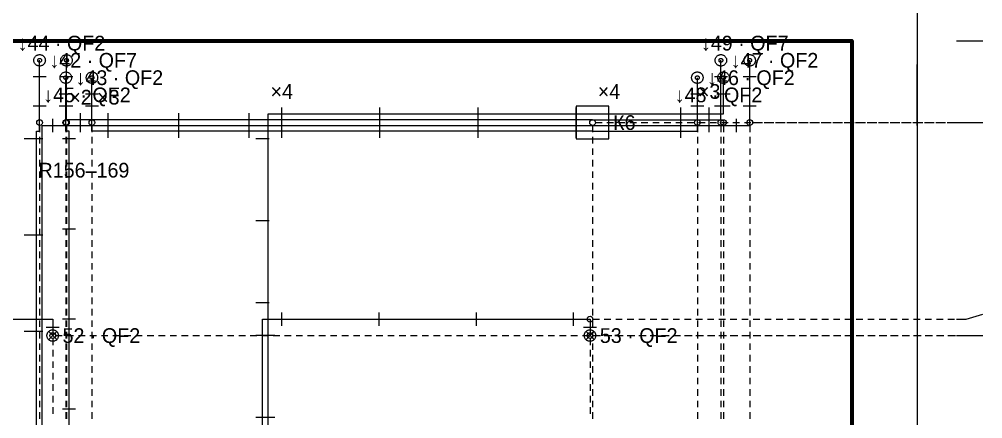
# Paper-space layout '09 Розгортки (продовження)' of a CAD drawing. Header units: millimetres. Extents: x 0 to 841, y 0 to 594.
# Drawn here: x 187.1 to 304.9, y 470.7 to 519.5 of the extents above; entities that cross this region are included whole.
import ezdxf
from ezdxf.enums import TextEntityAlignment as Align

# ---------------------------------------------------------------- set-up
doc = ezdxf.new("R2010")
doc.units = ezdxf.units.MM
doc.linetypes.add('E_CABLE_DASH', pattern=[225, 150, -75])
for name, color, linetype in [('E-ELEV', 7, 'Continuous'), ('M-FIX', 7, 'Continuous'), ('W-BOX', 1, 'Continuous'), ('W-CABLE-LIGHT', 1, 'E_CABLE_DASH'), ('W-CABLE-SOCKET', 1, 'E_CABLE_DASH')]:
    doc.layers.add(name, color=color, linetype=linetype)
doc.styles.add('PLEX_LIGHT', font='IBMPlexSans-Light.ttf')

psp = doc.layouts.new('09 Розгортки (продовження)')

# ---------------------------------------------------------------- linework, layer by layer
at = {"layer": 'E-ELEV', "lineweight": 13, "true_color": 0x29251f}
for p, q in [((301.7, 516.86), (302.9, 516.86)), ((302.9, 516.86), (304.9, 516.86)), ((301.7, 506.86), (302.9, 506.86)), ((302.9, 506.86), (304.9, 506.86)), ((301.7, 482.86), (302.9, 482.86)), ((302.9, 482.86), (304.9, 483.46)), ((301.7, 480.86), (302.9, 480.86)), ((302.9, 480.86), (304.9, 480.86))]:
    psp.add_line(p, q, dxfattribs=at)
at = {"layer": 'E-ELEV', "lineweight": 13, "true_color": 0xd9d3c8}
for p, q in [((189.62, 506.51), (189.62, 505.71)), ((192.82, 506.51), (192.82, 505.71)), ((192.9, 506.51), (192.9, 505.71)), ((196.02, 506.51), (196.02, 505.71)), ((257.22, 506.51), (257.22, 505.71)), ((257.57, 506.86), (258.37, 506.86)), ((258.97, 506.86), (259.77, 506.86)), ((260.37, 506.86), (261.17, 506.86)), ((261.77, 506.86), (262.57, 506.86)), ((263.17, 506.86), (263.97, 506.86)), ((264.57, 506.86), (265.37, 506.86)), ((265.97, 506.86), (266.77, 506.86)), ((267.37, 506.86), (268.17, 506.86)), ((268.77, 506.86), (269.57, 506.86)), ((270.02, 506.51), (270.02, 505.71)), ((270.17, 506.86), (270.97, 506.86)), ((271.57, 506.86), (272.37, 506.86)), ((272.9, 506.51), (272.9, 505.71)), ((272.97, 506.86), (273.77, 506.86)), ((273.22, 506.51), (273.22, 505.71)), ((274.37, 506.86), (275.17, 506.86)), ((275.77, 506.86), (276.57, 506.86)), ((276.42, 506.51), (276.42, 505.71)), ((276.77, 506.86), (277.57, 506.86)), ((277.17, 506.86), (277.97, 506.86)), ((278.17, 506.86), (278.97, 506.86)), ((278.57, 506.86), (279.37, 506.86)), ((279.57, 506.86), (280.37, 506.86)), ((279.97, 506.86), (280.77, 506.86)), ((280.97, 506.86), (281.77, 506.86)), ((281.37, 506.86), (282.17, 506.86)), ((282.37, 506.86), (283.17, 506.86)), ((282.77, 506.86), (283.57, 506.86)), ((283.77, 506.86), (284.57, 506.86)), ((284.17, 506.86), (284.97, 506.86)), ((285.17, 506.86), (285.97, 506.86)), ((285.57, 506.86), (286.37, 506.86)), ((286.57, 506.86), (287.37, 506.86)), ((286.97, 506.86), (287.77, 506.86)), ((287.97, 506.86), (288.77, 506.86)), ((288.37, 506.86), (289.17, 506.86)), ((289.37, 506.86), (290.17, 506.86)), ((289.77, 506.86), (290.57, 506.86)), ((290.77, 506.86), (291.57, 506.86)), ((291.17, 506.86), (291.97, 506.86)), ((292.17, 506.86), (292.97, 506.86)), ((292.57, 506.86), (293.37, 506.86)), ((293.57, 506.86), (294.37, 506.86)), ((293.97, 506.86), (294.77, 506.86)), ((294.97, 506.86), (295.77, 506.86)), ((295.37, 506.86), (296.17, 506.86)), ((296.37, 506.86), (297.17, 506.86)), ((296.77, 506.86), (297.57, 506.86)), ((297.77, 506.86), (298.57, 506.86)), ((298.17, 506.86), (298.97, 506.86)), ((299.17, 506.86), (299.97, 506.86)), ((299.57, 506.86), (300.37, 506.86)), ((300.57, 506.86), (301.37, 506.86)), ((300.97, 506.86), (301.7, 506.86)), ((189.62, 505.11), (189.62, 504.31)), ((192.82, 505.11), (192.82, 504.31)), ((192.9, 505.11), (192.9, 504.31)), ((196.02, 505.11), (196.02, 504.31)), ((257.22, 505.11), (257.22, 504.31)), ((270.02, 505.11), (270.02, 504.31)), ((272.9, 505.11), (272.9, 504.31)), ((273.22, 505.11), (273.22, 504.31)), ((276.42, 505.11), (276.42, 504.31)), ((189.62, 503.71), (189.62, 502.91)), ((192.82, 503.71), (192.82, 502.91)), ((192.9, 503.71), (192.9, 502.91)), ((196.02, 503.71), (196.02, 502.91)), ((257.22, 503.71), (257.22, 502.91)), ((270.02, 503.71), (270.02, 502.91)), ((272.9, 503.71), (272.9, 502.91)), ((273.22, 503.71), (273.22, 502.91)), ((276.42, 503.71), (276.42, 502.91)), ((189.62, 502.31), (189.62, 501.51)), ((192.82, 502.31), (192.82, 501.51)), ((192.9, 502.31), (192.9, 501.51)), ((196.02, 502.31), (196.02, 501.51)), ((257.22, 502.31), (257.22, 501.51)), ((270.02, 502.31), (270.02, 501.51)), ((272.9, 502.31), (272.9, 501.51)), ((273.22, 502.31), (273.22, 501.51)), ((276.42, 502.31), (276.42, 501.51)), ((189.62, 500.91), (189.62, 500.11)), ((192.82, 500.91), (192.82, 500.11)), ((192.9, 500.91), (192.9, 500.11)), ((196.02, 500.91), (196.02, 500.11)), ((257.22, 500.91), (257.22, 500.11)), ((270.02, 500.91), (270.02, 500.11)), ((272.9, 500.91), (272.9, 500.11)), ((273.22, 500.91), (273.22, 500.11)), ((276.42, 500.91), (276.42, 500.11)), ((189.62, 499.51), (189.62, 498.71)), ((192.82, 499.51), (192.82, 498.71)), ((192.9, 499.51), (192.9, 498.71)), ((196.02, 499.51), (196.02, 498.71)), ((257.22, 499.51), (257.22, 498.71)), ((270.02, 499.51), (270.02, 498.71)), ((272.9, 499.51), (272.9, 498.71)), ((273.22, 499.51), (273.22, 498.71)), ((276.42, 499.51), (276.42, 498.71)), ((189.62, 498.11), (189.62, 497.31)), ((192.82, 498.11), (192.82, 497.31)), ((192.9, 498.11), (192.9, 497.31)), ((196.02, 498.11), (196.02, 497.31)), ((257.22, 498.11), (257.22, 497.31)), ((270.02, 498.11), (270.02, 497.31)), ((272.9, 498.11), (272.9, 497.31)), ((273.22, 498.11), (273.22, 497.31)), ((276.42, 498.11), (276.42, 497.31)), ((189.62, 496.71), (189.62, 495.91)), ((192.82, 496.71), (192.82, 495.91)), ((192.9, 496.71), (192.9, 495.91)), ((196.02, 496.71), (196.02, 495.91)), ((257.22, 496.71), (257.22, 495.91)), ((270.02, 496.71), (270.02, 495.91)), ((272.9, 496.71), (272.9, 495.91)), ((273.22, 496.71), (273.22, 495.91)), ((276.42, 496.71), (276.42, 495.91)), ((189.62, 495.31), (189.62, 494.51)), ((192.82, 495.31), (192.82, 494.51)), ((192.9, 495.31), (192.9, 494.51)), ((196.02, 495.31), (196.02, 494.51)), ((257.22, 495.31), (257.22, 494.51)), ((270.02, 495.31), (270.02, 494.51)), ((272.9, 495.31), (272.9, 494.51)), ((273.22, 495.31), (273.22, 494.51)), ((276.42, 495.31), (276.42, 494.51)), ((189.62, 493.91), (189.62, 493.11)), ((192.82, 493.91), (192.82, 493.11)), ((192.9, 493.91), (192.9, 493.11)), ((196.02, 493.91), (196.02, 493.11)), ((257.22, 493.91), (257.22, 493.11)), ((270.02, 493.91), (270.02, 493.11)), ((272.9, 493.91), (272.9, 493.11)), ((273.22, 493.91), (273.22, 493.11)), ((276.42, 493.91), (276.42, 493.11)), ((189.62, 492.51), (189.62, 491.71)), ((192.82, 492.51), (192.82, 491.71)), ((192.9, 492.51), (192.9, 491.71)), ((196.02, 492.51), (196.02, 491.71)), ((257.22, 492.51), (257.22, 491.71)), ((270.02, 492.51), (270.02, 491.71)), ((272.9, 492.51), (272.9, 491.71)), ((273.22, 492.51), (273.22, 491.71)), ((276.42, 492.51), (276.42, 491.71)), ((189.62, 491.11), (189.62, 490.31)), ((192.82, 491.11), (192.82, 490.31)), ((192.9, 491.11), (192.9, 490.31)), ((196.02, 491.11), (196.02, 490.31)), ((257.22, 491.11), (257.22, 490.31)), ((270.02, 491.11), (270.02, 490.31)), ((272.9, 491.11), (272.9, 490.31)), ((273.22, 491.11), (273.22, 490.31)), ((276.42, 491.11), (276.42, 490.31)), ((189.62, 489.71), (189.62, 488.91)), ((192.82, 489.71), (192.82, 488.91)), ((192.9, 489.71), (192.9, 488.91)), ((196.02, 489.71), (196.02, 488.91)), ((257.22, 489.71), (257.22, 488.91)), ((270.02, 489.71), (270.02, 488.91)), ((272.9, 489.71), (272.9, 488.91)), ((273.22, 489.71), (273.22, 488.91)), ((276.42, 489.71), (276.42, 488.91)), ((189.62, 488.31), (189.62, 487.51)), ((192.82, 488.31), (192.82, 487.51)), ((192.9, 488.31), (192.9, 487.51)), ((196.02, 488.31), (196.02, 487.51)), ((257.22, 488.31), (257.22, 487.51)), ((270.02, 488.31), (270.02, 487.51)), ((272.9, 488.31), (272.9, 487.51)), ((273.22, 488.31), (273.22, 487.51)), ((276.42, 488.31), (276.42, 487.51)), ((189.62, 486.91), (189.62, 486.11)), ((192.82, 486.91), (192.82, 486.11)), ((192.9, 486.91), (192.9, 486.11)), ((196.02, 486.91), (196.02, 486.11)), ((257.22, 486.91), (257.22, 486.11)), ((270.02, 486.91), (270.02, 486.11)), ((272.9, 486.91), (272.9, 486.11)), ((273.22, 486.91), (273.22, 486.11)), ((276.42, 486.91), (276.42, 486.11)), ((189.62, 485.51), (189.62, 484.71)), ((192.82, 485.51), (192.82, 484.71)), ((192.9, 485.51), (192.9, 484.71)), ((196.02, 485.51), (196.02, 484.71)), ((257.22, 485.51), (257.22, 484.71)), ((270.02, 485.51), (270.02, 484.71)), ((272.9, 485.51), (272.9, 484.71)), ((273.22, 485.51), (273.22, 484.71)), ((276.42, 485.51), (276.42, 484.71)), ((189.62, 484.11), (189.62, 483.31)), ((192.82, 484.11), (192.82, 483.31)), ((192.9, 484.11), (192.9, 483.31)), ((196.02, 484.11), (196.02, 483.31)), ((257.22, 484.11), (257.22, 483.31)), ((270.02, 484.11), (270.02, 483.31)), ((272.9, 484.11), (272.9, 483.31)), ((273.22, 484.11), (273.22, 483.31)), ((276.42, 484.11), (276.42, 483.31)), ((257.25, 482.86), (258.05, 482.86)), ((258.65, 482.86), (259.45, 482.86)), ((260.05, 482.86), (260.85, 482.86)), ((261.45, 482.86), (262.25, 482.86)), ((262.85, 482.86), (263.65, 482.86)), ((264.25, 482.86), (265.05, 482.86)), ((265.65, 482.86), (266.45, 482.86)), ((267.05, 482.86), (267.85, 482.86)), ((268.45, 482.86), (269.25, 482.86)), ((269.85, 482.86), (270.65, 482.86)), ((271.25, 482.86), (272.05, 482.86)), ((272.65, 482.86), (273.45, 482.86)), ((274.05, 482.86), (274.85, 482.86)), ((275.45, 482.86), (276.25, 482.86)), ((276.85, 482.86), (277.65, 482.86)), ((278.25, 482.86), (279.05, 482.86)), ((279.65, 482.86), (280.45, 482.86)), ((281.05, 482.86), (281.85, 482.86)), ((282.45, 482.86), (283.25, 482.86)), ((283.85, 482.86), (284.65, 482.86)), ((285.25, 482.86), (286.05, 482.86)), ((286.65, 482.86), (287.45, 482.86)), ((288.05, 482.86), (288.85, 482.86)), ((289.45, 482.86), (290.25, 482.86)), ((290.85, 482.86), (291.65, 482.86)), ((292.25, 482.86), (293.05, 482.86)), ((293.65, 482.86), (294.45, 482.86)), ((295.05, 482.86), (295.85, 482.86)), ((296.45, 482.86), (297.25, 482.86)), ((297.85, 482.86), (298.65, 482.86)), ((299.25, 482.86), (300.05, 482.86)), ((300.65, 482.86), (301.45, 482.86)), ((189.62, 482.71), (189.62, 481.91)), ((192.82, 482.71), (192.82, 481.91)), ((192.9, 482.71), (192.9, 481.91)), ((196.02, 482.71), (196.02, 481.91)), ((257.22, 482.71), (257.22, 481.91)), ((270.02, 482.71), (270.02, 481.91)), ((272.9, 482.71), (272.9, 481.91)), ((273.22, 482.71), (273.22, 481.91)), ((276.42, 482.71), (276.42, 481.91)), ((189.62, 481.31), (189.62, 480.51)), ((191.22, 480.51), (191.22, 479.71)), ((191.57, 480.86), (192.37, 480.86)), ((192.82, 481.31), (192.82, 480.51)), ((192.9, 481.31), (192.9, 480.51)), ((192.97, 480.86), (193.77, 480.86)), ((194.37, 480.86), (195.17, 480.86)), ((195.77, 480.86), (196.57, 480.86)), ((196.02, 481.31), (196.02, 480.51)), ((197.17, 480.86), (197.97, 480.86)), ((198.57, 480.86), (199.37, 480.86)), ((199.97, 480.86), (200.77, 480.86)), ((201.37, 480.86), (202.17, 480.86)), ((202.77, 480.86), (203.57, 480.86)), ((204.17, 480.86), (204.97, 480.86)), ((205.57, 480.86), (206.37, 480.86)), ((206.97, 480.86), (207.77, 480.86)), ((208.37, 480.86), (209.17, 480.86)), ((209.77, 480.86), (210.57, 480.86)), ((211.17, 480.86), (211.97, 480.86)), ((212.57, 480.86), (213.37, 480.86)), ((213.97, 480.86), (214.77, 480.86)), ((215.37, 480.86), (216.17, 480.86)), ((216.77, 480.86), (217.57, 480.86)), ((218.17, 480.86), (218.97, 480.86)), ((219.57, 480.86), (220.37, 480.86)), ((220.97, 480.86), (221.77, 480.86)), ((222.37, 480.86), (223.17, 480.86)), ((223.77, 480.86), (224.57, 480.86)), ((225.17, 480.86), (225.97, 480.86)), ((226.57, 480.86), (227.37, 480.86)), ((227.97, 480.86), (228.77, 480.86)), ((229.37, 480.86), (230.17, 480.86)), ((230.77, 480.86), (231.57, 480.86)), ((232.17, 480.86), (232.97, 480.86)), ((233.57, 480.86), (234.37, 480.86)), ((234.97, 480.86), (235.77, 480.86)), ((236.37, 480.86), (237.17, 480.86)), ((237.77, 480.86), (238.57, 480.86)), ((239.17, 480.86), (239.97, 480.86)), ((240.57, 480.86), (241.37, 480.86)), ((241.97, 480.86), (242.77, 480.86)), ((243.37, 480.86), (244.17, 480.86)), ((244.77, 480.86), (245.57, 480.86)), ((246.17, 480.86), (246.97, 480.86)), ((247.57, 480.86), (248.37, 480.86)), ((248.97, 480.86), (249.77, 480.86)), ((250.37, 480.86), (251.17, 480.86)), ((251.77, 480.86), (252.57, 480.86)), ((253.17, 480.86), (253.97, 480.86)), ((254.57, 480.86), (255.37, 480.86)), ((255.97, 480.86), (256.77, 480.86)), ((256.9, 480.51), (256.9, 479.71)), ((257.22, 481.31), (257.22, 480.51)), ((257.25, 480.86), (258.05, 480.86)), ((257.37, 480.86), (258.17, 480.86)), ((258.65, 480.86), (259.45, 480.86)), ((258.77, 480.86), (259.57, 480.86)), ((260.05, 480.86), (260.85, 480.86)), ((260.17, 480.86), (260.97, 480.86)), ((261.45, 480.86), (262.25, 480.86)), ((261.57, 480.86), (262.37, 480.86)), ((262.85, 480.86), (263.65, 480.86)), ((262.97, 480.86), (263.77, 480.86)), ((264.25, 480.86), (265.05, 480.86)), ((264.37, 480.86), (265.17, 480.86)), ((265.65, 480.86), (266.45, 480.86)), ((265.77, 480.86), (266.57, 480.86)), ((267.05, 480.86), (267.85, 480.86)), ((267.17, 480.86), (267.97, 480.86)), ((268.45, 480.86), (269.25, 480.86)), ((268.57, 480.86), (269.37, 480.86)), ((269.85, 480.86), (270.65, 480.86)), ((269.97, 480.86), (270.77, 480.86)), ((270.02, 481.31), (270.02, 480.51)), ((271.25, 480.86), (272.05, 480.86)), ((271.37, 480.86), (272.17, 480.86)), ((272.65, 480.86), (273.45, 480.86)), ((272.77, 480.86), (273.57, 480.86)), ((272.9, 481.31), (272.9, 480.51)), ((273.22, 481.31), (273.22, 480.51)), ((274.05, 480.86), (274.85, 480.86)), ((274.17, 480.86), (274.97, 480.86)), ((275.45, 480.86), (276.25, 480.86)), ((275.57, 480.86), (276.37, 480.86)), ((276.42, 481.31), (276.42, 480.51)), ((276.85, 480.86), (277.65, 480.86)), ((276.97, 480.86), (277.77, 480.86)), ((278.25, 480.86), (279.05, 480.86)), ((278.37, 480.86), (279.17, 480.86)), ((279.65, 480.86), (280.45, 480.86)), ((279.77, 480.86), (280.57, 480.86)), ((281.05, 480.86), (281.85, 480.86)), ((281.17, 480.86), (281.97, 480.86)), ((282.45, 480.86), (283.25, 480.86)), ((282.57, 480.86), (283.37, 480.86)), ((283.85, 480.86), (284.65, 480.86)), ((283.97, 480.86), (284.77, 480.86)), ((285.25, 480.86), (286.05, 480.86)), ((285.37, 480.86), (286.17, 480.86)), ((286.65, 480.86), (287.45, 480.86)), ((286.77, 480.86), (287.57, 480.86)), ((288.05, 480.86), (288.85, 480.86)), ((288.17, 480.86), (288.97, 480.86)), ((289.45, 480.86), (290.25, 480.86)), ((289.57, 480.86), (290.37, 480.86)), ((290.85, 480.86), (291.65, 480.86)), ((290.97, 480.86), (291.77, 480.86)), ((292.25, 480.86), (293.05, 480.86)), ((292.37, 480.86), (293.17, 480.86)), ((293.65, 480.86), (294.45, 480.86)), ((293.77, 480.86), (294.57, 480.86)), ((295.05, 480.86), (295.85, 480.86)), ((295.17, 480.86), (295.97, 480.86)), ((296.45, 480.86), (297.25, 480.86)), ((296.57, 480.86), (297.37, 480.86)), ((297.85, 480.86), (298.65, 480.86)), ((297.97, 480.86), (298.77, 480.86)), ((299.25, 480.86), (300.05, 480.86)), ((299.37, 480.86), (300.17, 480.86)), ((300.65, 480.86), (301.45, 480.86)), ((300.77, 480.86), (301.57, 480.86)), ((189.62, 479.91), (189.62, 479.11)), ((192.82, 479.91), (192.82, 479.11)), ((192.9, 479.91), (192.9, 479.11)), ((196.02, 479.91), (196.02, 479.11)), ((257.22, 479.91), (257.22, 479.11)), ((270.02, 479.91), (270.02, 479.11)), ((272.9, 479.91), (272.9, 479.11)), ((273.22, 479.91), (273.22, 479.11)), ((276.42, 479.91), (276.42, 479.11)), ((189.62, 478.51), (189.62, 477.71)), ((191.22, 479.11), (191.22, 478.31)), ((192.82, 478.51), (192.82, 477.71)), ((192.9, 478.51), (192.9, 477.71)), ((196.02, 478.51), (196.02, 477.71)), ((256.9, 479.11), (256.9, 478.31)), ((257.22, 478.51), (257.22, 477.71)), ((270.02, 478.51), (270.02, 477.71)), ((272.9, 478.51), (272.9, 477.71)), ((273.22, 478.51), (273.22, 477.71)), ((276.42, 478.51), (276.42, 477.71)), ((189.62, 477.11), (189.62, 476.31)), ((191.22, 477.71), (191.22, 476.91)), ((192.82, 477.11), (192.82, 476.31)), ((192.9, 477.11), (192.9, 476.31)), ((196.02, 477.11), (196.02, 476.31)), ((256.9, 477.71), (256.9, 476.91)), ((257.22, 477.11), (257.22, 476.31)), ((270.02, 477.11), (270.02, 476.31)), ((272.9, 477.11), (272.9, 476.31)), ((273.22, 477.11), (273.22, 476.31)), ((276.42, 477.11), (276.42, 476.31)), ((191.22, 476.31), (191.22, 475.51)), ((256.9, 476.31), (256.9, 475.51)), ((189.62, 475.71), (189.62, 474.91)), ((191.22, 474.91), (191.22, 474.11)), ((192.82, 475.71), (192.82, 474.91)), ((192.9, 475.71), (192.9, 474.91)), ((196.02, 475.71), (196.02, 474.91)), ((256.9, 474.91), (256.9, 474.11)), ((257.22, 475.71), (257.22, 474.91)), ((270.02, 475.71), (270.02, 474.91)), ((272.9, 475.71), (272.9, 474.91)), ((273.22, 475.71), (273.22, 474.91)), ((276.42, 475.71), (276.42, 474.91)), ((189.62, 474.31), (189.62, 473.51)), ((191.22, 473.51), (191.22, 472.71)), ((192.82, 474.31), (192.82, 473.51)), ((192.9, 474.31), (192.9, 473.51)), ((196.02, 474.31), (196.02, 473.51)), ((256.9, 473.51), (256.9, 472.71)), ((257.22, 474.31), (257.22, 473.51)), ((270.02, 474.31), (270.02, 473.51)), ((272.9, 474.31), (272.9, 473.51)), ((273.22, 474.31), (273.22, 473.51)), ((276.42, 474.31), (276.42, 473.51)), ((189.62, 472.91), (189.62, 472.11)), ((192.82, 472.91), (192.82, 472.11)), ((192.9, 472.91), (192.9, 472.11)), ((196.02, 472.91), (196.02, 472.11)), ((257.22, 472.91), (257.22, 472.11)), ((270.02, 472.91), (270.02, 472.11)), ((272.9, 472.91), (272.9, 472.11)), ((273.22, 472.91), (273.22, 472.11)), ((276.42, 472.91), (276.42, 472.11)), ((189.62, 471.51), (189.62, 470.71)), ((191.22, 472.11), (191.22, 471.31)), ((192.82, 471.51), (192.82, 470.71)), ((192.9, 471.51), (192.9, 470.71)), ((196.02, 471.51), (196.02, 470.71)), ((256.9, 472.11), (256.9, 471.31)), ((257.22, 471.51), (257.22, 470.71)), ((270.02, 471.51), (270.02, 470.71)), ((272.9, 471.51), (272.9, 470.71)), ((273.22, 471.51), (273.22, 470.71)), ((276.42, 471.51), (276.42, 470.71))]:
    psp.add_line(p, q, dxfattribs=at)
psp.add_lwpolyline([(130.42, 404.06), (130.42, 528.86), (296.9, 528.86), (296.9, 404.06), (130.42, 404.06)], close=True, dxfattribs=at)
at = {"layer": 'E-ELEV', "lineweight": 70, "true_color": 0x29251f}
psp.add_lwpolyline([(135.22, 408.86), (135.22, 516.86), (288.9, 516.86), (288.9, 408.86)], close=True, dxfattribs=at)
at = {"layer": 'E-ELEV', "lineweight": 13, "true_color": 0x9a9288}
for centre in [(189.62, 506.86), (192.82, 506.86), (192.9, 506.86), (196.02, 506.86), (257.22, 506.86), (257.22, 506.86), (270.02, 506.86), (272.9, 506.86), (273.22, 506.86), (276.42, 506.86), (276.42, 506.86), (256.9, 482.86), (191.22, 480.86), (191.22, 480.86), (256.9, 480.86), (256.9, 480.86)]:
    psp.add_circle(centre, 0.35, dxfattribs=at)
at = {"layer": 'M-FIX', "lineweight": 25, "true_color": 0x29251f}
for p, q in [((190.42, 512.46), (188.82, 512.46)), ((193.7, 512.46), (192.1, 512.46)), ((273.7, 512.46), (272.1, 512.46)), ((277.22, 512.46), (275.62, 512.46)), ((193.62, 510.34), (192.02, 510.34)), ((196.82, 510.34), (195.22, 510.34)), ((270.82, 510.34), (269.22, 510.34)), ((274.02, 510.34), (272.42, 510.34)), ((190.42, 508.86), (188.82, 508.86)), ((193.62, 508.86), (192.02, 508.86)), ((193.7, 508.86), (192.1, 508.86)), ((196.82, 508.86), (195.22, 508.86)), ((270.82, 508.86), (269.22, 508.86)), ((273.7, 508.86), (272.1, 508.86)), ((274.02, 508.86), (272.42, 508.86)), ((277.22, 508.86), (275.62, 508.86)), ((194.62, 505.71), (194.62, 508.01)), ((198.02, 505.01), (198.02, 508.01)), ((206.62, 505.01), (206.62, 508.01)), ((215.22, 505.01), (215.22, 508.01)), ((219.22, 505.01), (219.22, 508.71)), ((231.22, 505.01), (231.22, 508.71)), ((243.22, 505.01), (243.22, 508.71)), ((255.22, 505.01), (255.22, 508.71)), ((259.22, 505.01), (259.22, 508.71)), ((268.02, 505.01), (268.02, 508.71)), ((271.46, 505.71), (271.46, 508.71)), ((191.22, 505.71), (191.22, 507.31)), ((274.82, 505.71), (274.82, 507.31)), ((190.02, 504.86), (187.72, 504.86)), ((194.02, 504.86), (192.42, 504.86)), ((217.67, 504.86), (216.07, 504.86)), ((217.67, 494.86), (216.07, 494.86)), ((194.02, 493.86), (192.42, 493.86)), ((190.02, 493.12), (187.72, 493.12)), ((217.67, 484.86), (216.07, 484.86)), ((189.22, 482.06), (189.22, 483.66)), ((194.02, 482.86), (192.42, 482.86)), ((219.22, 482.06), (219.22, 483.66)), ((231.12, 482.06), (231.12, 483.66)), ((243.01, 482.06), (243.01, 483.66)), ((254.9, 482.06), (254.9, 483.66)), ((192.02, 481.86), (190.42, 481.86)), ((257.7, 481.86), (256.1, 481.86)), ((190.02, 481.37), (187.72, 481.37)), ((218.37, 480.86), (216.07, 480.86)), ((194.02, 471.86), (192.42, 471.86)), ((218.37, 470.86), (216.07, 470.86))]:
    psp.add_line(p, q, dxfattribs=at)
at = {"layer": 'W-BOX', "lineweight": 25, "true_color": 0xb3261e}
psp.add_lwpolyline([(255.22, 504.86), (259.22, 504.86), (259.22, 508.86), (255.22, 508.86)], close=True, dxfattribs=at)
at = {"layer": 'W-CABLE-LIGHT', "lineweight": 13, "true_color": 0xd4a72c}
for p, q in [((190.73, 480.37), (191.71, 481.35)), ((190.73, 481.35), (191.71, 480.37)), ((256.41, 480.37), (257.39, 481.35)), ((256.41, 481.35), (257.39, 480.37))]:
    psp.add_line(p, q, dxfattribs=at)
at = {"layer": 'W-CABLE-LIGHT', "lineweight": 25, "true_color": 0xd4a72c}
for points in [[(257.22, 507.21), (192.9, 507.21), (192.9, 514.46)], [(257.22, 507.21), (272.9, 507.21), (272.9, 514.46)], [(217.22, 459.56), (193.22, 459.56), (193.22, 505.81), (192.82, 505.81), (192.82, 512.34)], [(257.22, 505.81), (196.02, 505.81), (196.02, 512.34)], [(257.22, 505.81), (270.02, 505.81), (270.02, 512.34)], [(257.22, 507.91), (273.22, 507.91), (273.22, 512.34)], [(217.57, 458.86), (217.57, 507.91), (257.22, 507.91)], [(146.27, 458.86), (146.27, 482.86), (191.22, 482.86), (191.22, 480.86)], [(216.87, 458.86), (216.87, 482.86), (256.9, 482.86), (256.9, 480.86)]]:
    psp.add_lwpolyline(points, dxfattribs=at)
at = {"layer": 'W-CABLE-LIGHT', "lineweight": 25, "true_color": 0xa6761d}
psp.add_lwpolyline([(296.9, 506.51), (296.9, 513.96)], dxfattribs=at)
at = {"layer": 'W-CABLE-LIGHT', "lineweight": 25, "true_color": 0xd4a72c}
for centre, radius in [((192.9, 514.46), 0.7), ((192.9, 514.46), 0.233), ((272.9, 514.46), 0.7), ((272.9, 514.46), 0.233), ((192.82, 512.34), 0.7), ((192.82, 512.34), 0.233), ((196.02, 512.34), 0.7), ((196.02, 512.34), 0.233), ((270.02, 512.34), 0.7), ((270.02, 512.34), 0.233), ((273.22, 512.34), 0.7), ((273.22, 512.34), 0.233), ((191.22, 480.86), 0.7), ((256.9, 480.86), 0.7)]:
    psp.add_circle(centre, radius, dxfattribs=at)
at = {"layer": 'W-CABLE-SOCKET', "lineweight": 25, "true_color": 0x76b7b2}
for points in [[(189.22, 466.86), (189.22, 505.81), (189.62, 505.81), (189.62, 514.46)], [(189.92, 466.86), (189.92, 506.51), (276.42, 506.51), (276.42, 514.46)]]:
    psp.add_lwpolyline(points, dxfattribs=at)
for centre, radius in [((189.62, 514.46), 0.7), ((189.62, 514.46), 0.233), ((276.42, 514.46), 0.7), ((276.42, 514.46), 0.233)]:
    psp.add_circle(centre, radius, dxfattribs=at)

# ---------------------------------------------------------------- texts
at = {"layer": 'M-FIX', "true_color": 0x29251f, "style": 'PLEX_LIGHT'}
for s, p in [('×4', (219.22, 510.66)), ('×4', (259.22, 510.66)), ('×3', (271.46, 510.66)), ('×2', (194.62, 509.96)), ('×3', (198.02, 509.96)), ('R156–169', (195.04, 501.05))]:
    psp.add_text(s, height=1.8, dxfattribs=at).set_placement(p, align=Align.MIDDLE_CENTER)
at = {"layer": 'W-BOX', "true_color": 0xb3261e, "style": 'PLEX_LIGHT'}
psp.add_text('К6', height=1.8, dxfattribs=at).set_placement((259.72, 506.86), align=Align.MIDDLE_LEFT)
at = {"layer": 'W-CABLE-LIGHT', "true_color": 0x29251f, "style": 'PLEX_LIGHT'}
for s, p in [('↓44 · QF2', (186.94, 516.56)), ('↓47 · QF2', (274.1, 514.46)), ('↓43 · QF2', (194.02, 512.34)), ('↓46 · QF2', (271.22, 512.34)), ('↓45 · QF2', (190.06, 510.24)), ('↓48 · QF2', (267.26, 510.24)), ('52 · QF2', (192.42, 480.86)), ('53 · QF2', (258.1, 480.86))]:
    psp.add_text(s, height=1.8, dxfattribs=at).set_placement(p, align=Align.MIDDLE_LEFT)
at = {"layer": 'W-CABLE-SOCKET', "true_color": 0x29251f, "style": 'PLEX_LIGHT'}
for s, p in [('↓49 · QF7', (270.46, 516.56)), ('↓42 · QF7', (190.82, 514.46))]:
    psp.add_text(s, height=1.8, dxfattribs=at).set_placement(p, align=Align.MIDDLE_LEFT)

doc.saveas('drawing.dxf')
